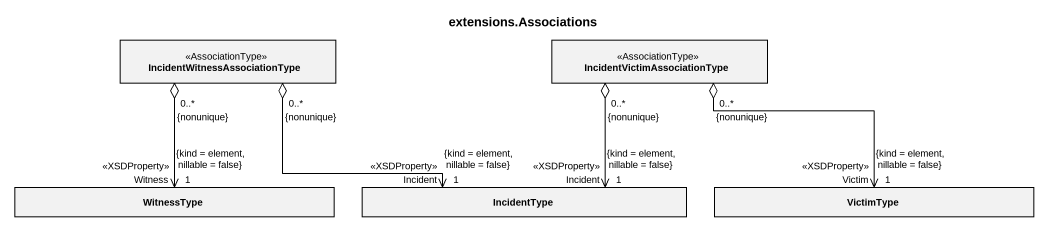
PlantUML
@startuml
title extensions.Associations
hide circle
hide empty members
class "IncidentWitnessAssociationType" as IncidentWitnessAssociationTy <<AssociationType>>
class "IncidentVictimAssociationType" as IncidentVictimAssociationTyp <<AssociationType>>
class WitnessType
class IncidentType
class VictimType
IncidentWitnessAssociationTy "0..*\n{nonunique}" o--> "Witness\n<<XSDProperty>>\n1\n{kind = element, nillable = false}" WitnessType
IncidentWitnessAssociationTy "0..*\n{nonunique}" o-right-> "Incident\n<<XSDProperty>>\n1\n{kind = element, nillable = false}" IncidentType
IncidentVictimAssociationTyp "0..*\n{nonunique}" o--> "Incident\n<<XSDProperty>>\n1\n{kind = element, nillable = false}" IncidentType
IncidentVictimAssociationTyp "0..*\n{nonunique}" o--> "Victim\n<<XSDProperty>>\n1\n{kind = element, nillable = false}" VictimType
@enduml
